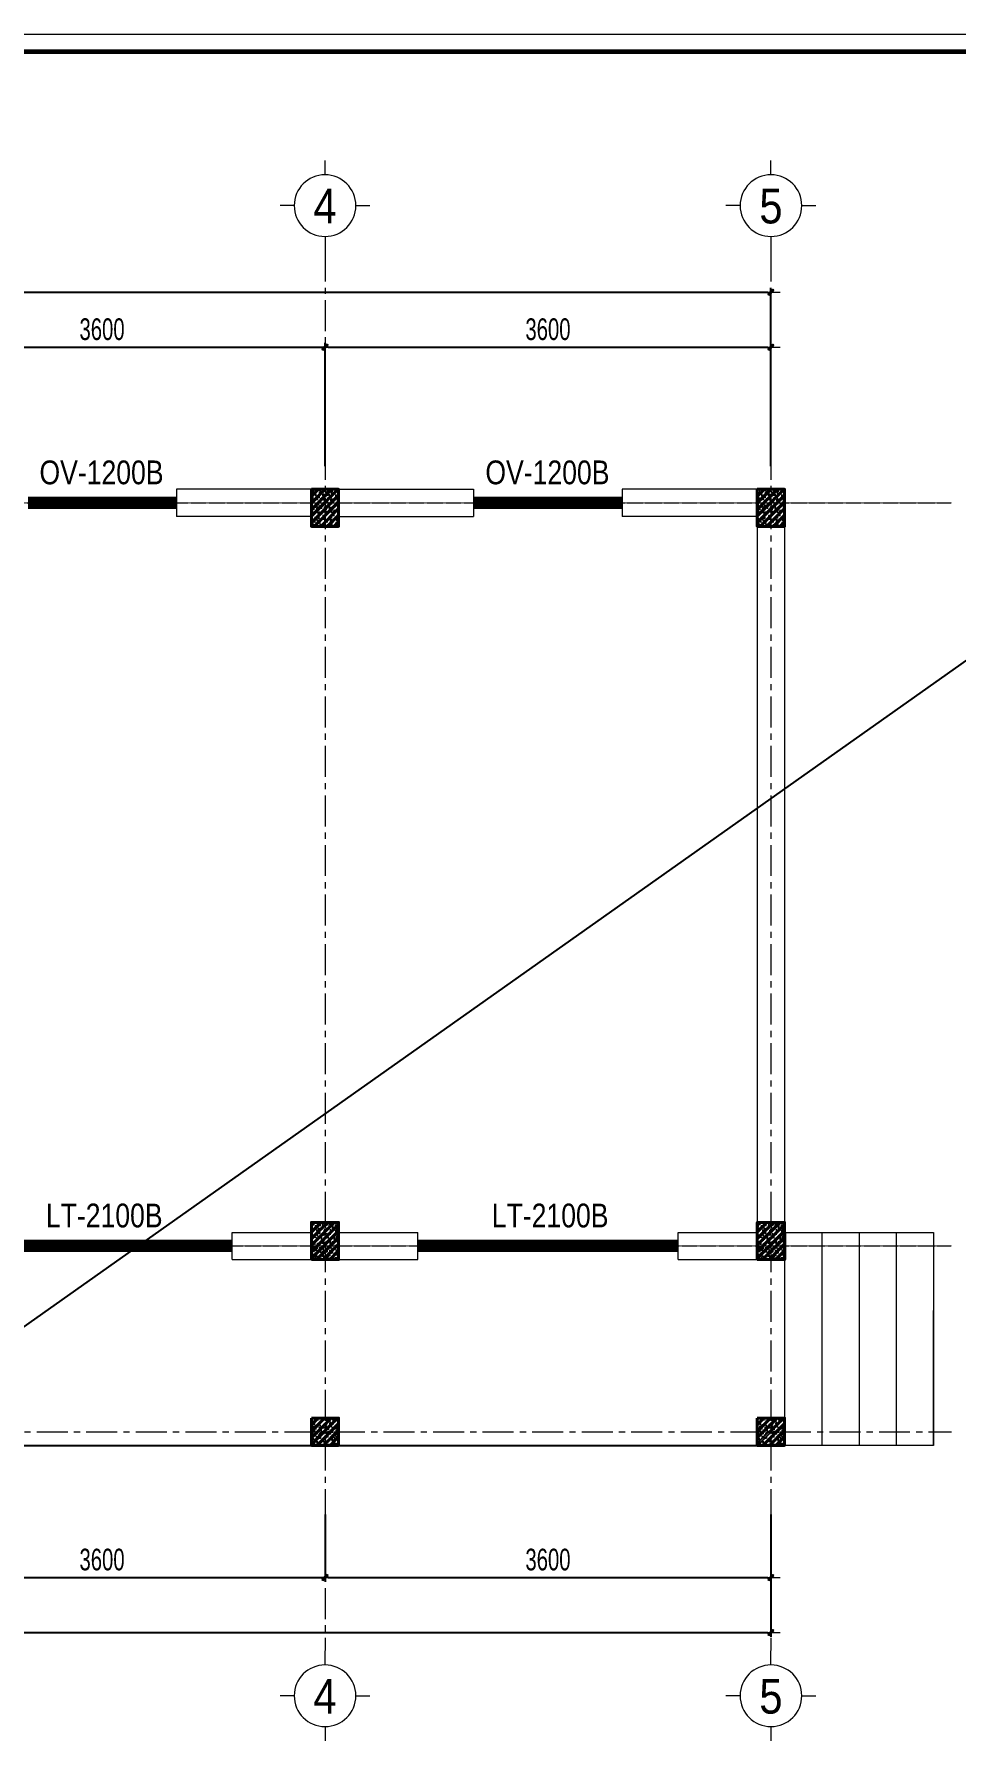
# Model space of a CAD drawing. Header units: millimetres. Extents: x -295047 to 263296, y -724756 to -308748.
# Drawn here: x 47022 to 54461, y -358425 to -344605 of the extents above; entities that cross this region are included whole.
import ezdxf
from ezdxf.enums import TextEntityAlignment as Align

# ---------------------------------------------------------------- set-up
doc = ezdxf.new("R2010")
doc.units = ezdxf.units.MM
doc.header["$MEASUREMENT"] = 0
doc.header["$PDMODE"] = 32
doc.linetypes.add('CENTER', pattern=[2, 1.25, -0.25, 0.25, -0.25])
doc.linetypes.add('CENTERX2', pattern=[4, 2.5, -0.5, 0.5, -0.5])
doc.layers.get('Defpoints').update_dxf_attribs({"color": 1})
doc.layers.add('KCS_LANH_TO', color=3, linetype='Continuous')
doc.layers.add('KCS_Plotter', color=11, linetype='Continuous', plot=False)
for name, color, linetype, lineweight in [('Khungten_LCDI', 7, 'Continuous', 5), ('LC Dim', 8, 'Continuous', 18), ('LC ISO', 153, 'Continuous', 13), ('LC Net dam2', 6, 'Continuous', 40), ('LC Net manh', 219, 'Continuous', 5), ('LC Net thay', 7, 'Continuous', 25), ('LC Text1', 3, 'Continuous', 20), ('TRUC', 8, 'CENTER', 5)]:
    doc.layers.add(name, color=color, linetype=linetype, lineweight=lineweight)
doc.styles.add('HOATBIF', font='hoatbif.shx', dxfattribs={"width": 0.7})
doc.styles.add('Khungten', font='VHAVAN.TTF', dxfattribs={"width": 0.9, "height": 5000})
doc.styles.add('LC 1', font='VHAVANB.TTF')
doc.styles.add('T2', font='VHARIAL.TTF', dxfattribs={"width": 0.8})
doc.styles.add('Title', font='VHBLACK.TTF', dxfattribs={"width": 0.8})
doc.dimstyles.new('1-125', dxfattribs={"dimscale": 120, "dimtxt": 2.5, "dimasz": 0.35, "dimexe": 0.5, "dimexo": 1, "dimgap": 0.8, "dimtad": 1, "dimdec": 0, "dimzin": 0, "dimdsep": 46, "dimtxsty": 'HOATBIF', "dimblk1": 'DOT', "dimblk2": 'DOT', "dimsah": 1, "dimcen": -1, "dimdle": 1, "dimclrd": 256, "dimclre": 256, "dimclrt": 4, "dimadec": 3, "dimazin": 2, "dimtfac": 0.333333, "dimtdec": 0, "dimtix": 1, "dimtmove": 2, "dimatfit": 3, "dimldrblk": 'DOT', "dimfxl": 1, "dimtvp": 0.833333, "dimtolj": 1, "dimtzin": 0, "dimarcsym": 0})
pattern_1 = [(50, (-11760.995, -295291.643), (71.72602, -6.275213), [7.5, -82.5]), (355, (-11760.995, -295291.64), (-13.875133, 75.219213), [6, -66]), (100.45144, (-11755.02, -295292.166), (57.850885, 68.944), [6.37402, -70.11421]), (46.1842, (-11760.995, -295271.64), (106.72413, -16.55193), [11.25, -123.75]), (96.63564, (-11752.1, -295273.02), (93.4662, 97.41186), [9.56103, -105.17138]), (351.18416, (-11761, -295271.64), (93.4662, 97.41186), [9, -99]), (21, (-11750.995, -295276.643), (59.690705, -40.26189), [7.5, -82.5]), (326, (-11750.995, -295276.64), (24.331533, 72.515005), [6, -66]), (71.451445, (-11746.02, -295280), (84.02224, 32.253115), [6.37402, -70.11421]), (37.5, (-11760.995, -295291.643), (1.2159855, 33.2893854), [0, -65.2, 0, -67, 0, -66.25]), (7.5, (-11760.995, -295291.643), (26.306954, 39.441171), [0, -38.2, 0, -63.7, 0, -25.25]), (327.5, (-11783.295, -295291.643), (53.382244, -2.255487), [0, -25, 0, -78, 0, -103.5]), (317.5, (-11793.295, -295291.643), (58.318617, 10.010498), [0, -32.5, 0, -51.8, 0, -73.5])]
pattern_2 = [(50, (-8160.995, -295291.643), (71.72602, -6.275213), [7.5, -82.5]), (355, (-8160.995, -295291.64), (-13.875133, 75.219213), [6, -66]), (100.45144, (-8155.02, -295292.166), (57.850885, 68.944), [6.37402, -70.11421]), (46.1842, (-8160.995, -295271.64), (106.72413, -16.55193), [11.25, -123.75]), (96.63564, (-8152.1, -295273.02), (93.4662, 97.41186), [9.56103, -105.17138]), (351.18416, (-8161, -295271.64), (93.4662, 97.41186), [9, -99]), (21, (-8150.995, -295276.643), (59.690705, -40.26189), [7.5, -82.5]), (326, (-8150.995, -295276.64), (24.331533, 72.515005), [6, -66]), (71.451445, (-8146.02, -295280), (84.02224, 32.253115), [6.37402, -70.11421]), (37.5, (-8160.995, -295291.643), (1.2159855, 33.2893854), [0, -65.2, 0, -67, 0, -66.25]), (7.5, (-8160.995, -295291.643), (26.306954, 39.441171), [0, -38.2, 0, -63.7, 0, -25.25]), (327.5, (-8183.295, -295291.643), (53.382244, -2.255487), [0, -25, 0, -78, 0, -103.5]), (317.5, (-8193.295, -295291.643), (58.318617, 10.010498), [0, -32.5, 0, -51.8, 0, -73.5])]
pattern_3 = [(45, (-13319.39, -293968.498), (-26.516504, 26.516504), []), (45, (-13301.714, -293968.498), (-26.516504, 26.516504), [])]
pattern_4 = [(45, (-9719.39, -293968.498), (-26.516504, 26.516504), []), (45, (-9701.714, -293968.498), (-26.516504, 26.516504), [])]

# ---------------------------------------------------------------- blocks, each defined once
blk = doc.blocks.new('DOT')
at = {"layer": 'LC Dim'}
blk.add_line((-3, 0), (3, 0), dxfattribs=at)
at = {"layer": 'LC Dim', "color": 4}
blk.add_line((-1, -1), (1, 1), dxfattribs=at)
blk.add_lwpolyline([(0.5, 1), (-1, -0.5), (-0.5, -1), (1, 0.5)], close=True, dxfattribs=at)
blk = doc.blocks.new('*D945')
at = {"layer": 'Defpoints', "color": 0, "ltscale": 2, "transparency": 16777216}
for p in [(45769, -356486), (49369, -356486), (49369, -357066)]:
    blk.add_point(p, dxfattribs=at)
at = {"layer": 'LC Dim', "lineweight": -2, "ltscale": 2, "transparency": 16777216}
for p, q in [((45769, -356556), (45769, -357101)), ((49369, -356556), (49369, -357101)), ((45794, -357066), (49345, -357066))]:
    blk.add_line(p, q, dxfattribs=at)
at = {"layer": 'LC Dim', "lineweight": -2, "ltscale": 2, "transparency": 16777216, "xscale": 24.5, "yscale": 24.5, "zscale": 24.5, "rotation": 180}
blk.add_blockref('DOT', (45769, -357066), dxfattribs=at)
at = {"layer": 'LC Dim', "lineweight": -2, "ltscale": 2, "transparency": 16777216, "xscale": 24.5, "yscale": 24.5, "zscale": 24.5}
blk.add_blockref('DOT', (49369, -357066), dxfattribs=at)
at = {"layer": 'LC Dim', "color": 4, "ltscale": 2, "transparency": 16777216, "insert": (47569, -356922), "char_height": 175, "attachment_point": 5, "style": 'HOATBIF'}
blk.add_mtext('\\A1;3600', dxfattribs=at)
blk = doc.blocks.new('_Dot')
at = {"color": 0, "linetype": 'ByBlock', "lineweight": -2}
blk.add_line((-0.5, 0), (-1, 0), dxfattribs=at)
at = {"color": 0, "linetype": 'ByBlock', "const_width": 0.5}
blk.add_lwpolyline([(-0.25, 0, 1), (0.25, 0, 1)], format="xyb", close=True, dxfattribs=at)
blk = doc.blocks.new('*D946')
at = {"layer": 'Defpoints', "color": 0, "ltscale": 2, "transparency": 16777216}
for p in [(49369, -356486), (52969, -356486), (52969, -357066)]:
    blk.add_point(p, dxfattribs=at)
at = {"layer": 'LC Dim', "lineweight": -2, "ltscale": 2, "transparency": 16777216}
for p, q in [((49369, -356556), (49369, -357101)), ((52969, -356556), (52969, -357101)), ((49394, -357066), (52945, -357066))]:
    blk.add_line(p, q, dxfattribs=at)
at = {"layer": 'LC Dim', "lineweight": -2, "ltscale": 2, "transparency": 16777216, "xscale": 24.5, "yscale": 24.5, "zscale": 24.5, "rotation": 180}
blk.add_blockref('DOT', (49369, -357066), dxfattribs=at)
at = {"layer": 'LC Dim', "lineweight": -2, "ltscale": 2, "transparency": 16777216, "xscale": 24.5, "yscale": 24.5, "zscale": 24.5}
blk.add_blockref('DOT', (52969, -357066), dxfattribs=at)
at = {"layer": 'LC Dim', "color": 4, "ltscale": 2, "transparency": 16777216, "insert": (51169, -356922), "char_height": 175, "attachment_point": 5, "style": 'HOATBIF'}
blk.add_mtext('\\A1;3600', dxfattribs=at)
blk = doc.blocks.new('*D947')
at = {"layer": 'Defpoints', "color": 0, "ltscale": 2, "transparency": 16777216}
for p in [(38569, -356486), (52969, -356486), (52969, -357510)]:
    blk.add_point(p, dxfattribs=at)
at = {"layer": 'LC Dim', "lineweight": -2, "ltscale": 2, "transparency": 16777216}
for p, q in [((38569, -356556), (38569, -357545)), ((52969, -356556), (52969, -357545)), ((38594, -357510), (52945, -357510))]:
    blk.add_line(p, q, dxfattribs=at)
at = {"layer": 'LC Dim', "lineweight": -2, "ltscale": 2, "transparency": 16777216, "xscale": 24.5, "yscale": 24.5, "zscale": 24.5, "rotation": 180}
blk.add_blockref('DOT', (38569, -357510), dxfattribs=at)
at = {"layer": 'LC Dim', "lineweight": -2, "ltscale": 2, "transparency": 16777216, "xscale": 24.5, "yscale": 24.5, "zscale": 24.5}
blk.add_blockref('DOT', (52969, -357510), dxfattribs=at)
at = {"layer": 'LC Dim', "color": 4, "ltscale": 2, "transparency": 16777216, "insert": (45769, -357366), "char_height": 175, "attachment_point": 5, "style": 'HOATBIF'}
blk.add_mtext('\\A1;14400', dxfattribs=at)
blk = doc.blocks.new('*D953')
at = {"layer": 'Defpoints', "color": 0, "ltscale": 2, "transparency": 16777216}
for p in [(49369, -347132), (45769, -348163), (49369, -348163)]:
    blk.add_point(p, dxfattribs=at)
at = {"layer": 'LC Dim', "lineweight": -2, "ltscale": 2, "transparency": 16777216}
for p, q in [((45769, -348093), (45769, -347097)), ((45794, -347132), (49345, -347132)), ((49369, -348093), (49369, -347097))]:
    blk.add_line(p, q, dxfattribs=at)
at = {"layer": 'LC Dim', "lineweight": -2, "ltscale": 2, "transparency": 16777216, "xscale": 24.5, "yscale": 24.5, "zscale": 24.5, "rotation": 180}
blk.add_blockref('DOT', (45769, -347132), dxfattribs=at)
at = {"layer": 'LC Dim', "lineweight": -2, "ltscale": 2, "transparency": 16777216, "xscale": 24.5, "yscale": 24.5, "zscale": 24.5}
blk.add_blockref('DOT', (49369, -347132), dxfattribs=at)
at = {"layer": 'LC Dim', "color": 4, "ltscale": 2, "transparency": 16777216, "insert": (47569, -346988), "char_height": 175, "attachment_point": 5, "style": 'HOATBIF'}
blk.add_mtext('\\A1;3600', dxfattribs=at)
blk = doc.blocks.new('*D954')
at = {"layer": 'Defpoints', "color": 0, "ltscale": 2, "transparency": 16777216}
for p in [(52969, -347132), (49369, -348163), (52969, -348163)]:
    blk.add_point(p, dxfattribs=at)
at = {"layer": 'LC Dim', "lineweight": -2, "ltscale": 2, "transparency": 16777216}
for p, q in [((49369, -348093), (49369, -347097)), ((49394, -347132), (52945, -347132)), ((52969, -348093), (52969, -347097))]:
    blk.add_line(p, q, dxfattribs=at)
at = {"layer": 'LC Dim', "lineweight": -2, "ltscale": 2, "transparency": 16777216, "xscale": 24.5, "yscale": 24.5, "zscale": 24.5, "rotation": 180}
blk.add_blockref('DOT', (49369, -347132), dxfattribs=at)
at = {"layer": 'LC Dim', "lineweight": -2, "ltscale": 2, "transparency": 16777216, "xscale": 24.5, "yscale": 24.5, "zscale": 24.5}
blk.add_blockref('DOT', (52969, -347132), dxfattribs=at)
at = {"layer": 'LC Dim', "color": 4, "ltscale": 2, "transparency": 16777216, "insert": (51169, -346988), "char_height": 175, "attachment_point": 5, "style": 'HOATBIF'}
blk.add_mtext('\\A1;3600', dxfattribs=at)
blk = doc.blocks.new('*D955')
at = {"layer": 'Defpoints', "color": 0, "ltscale": 2, "transparency": 16777216}
for p in [(52969, -346688), (38569, -348163), (52969, -348163)]:
    blk.add_point(p, dxfattribs=at)
at = {"layer": 'LC Dim', "lineweight": -2, "ltscale": 2, "transparency": 16777216}
for p, q in [((38569, -348093), (38569, -346653)), ((38594, -346688), (52945, -346688)), ((52969, -348093), (52969, -346653))]:
    blk.add_line(p, q, dxfattribs=at)
at = {"layer": 'LC Dim', "lineweight": -2, "ltscale": 2, "transparency": 16777216, "xscale": 24.5, "yscale": 24.5, "zscale": 24.5, "rotation": 180}
blk.add_blockref('DOT', (38569, -346688), dxfattribs=at)
at = {"layer": 'LC Dim', "lineweight": -2, "ltscale": 2, "transparency": 16777216, "xscale": 24.5, "yscale": 24.5, "zscale": 24.5}
blk.add_blockref('DOT', (52969, -346688), dxfattribs=at)
at = {"layer": 'LC Dim', "color": 4, "ltscale": 2, "transparency": 16777216, "insert": (45769, -346544), "char_height": 175, "attachment_point": 5, "style": 'HOATBIF'}
blk.add_mtext('\\A1;14400', dxfattribs=at)
blk = doc.blocks.new('TTRUC')
at = {"layer": 'LC ISO'}
for p, q in [((0, 6.95), (0, 10.13)), ((-6.95, 0), (-10.13, 0)), ((6.95, 0), (10.13, 0)), ((0, -6.95), (0, -10.13))]:
    blk.add_line(p, q, dxfattribs=at)
at = {"layer": 'LC Net manh'}
blk.add_circle((0, 0), 6.95, dxfattribs=at)
blk = doc.blocks.new('lcdi KC')
at = {"layer": 'Defpoints', "lineweight": 0}
blk.add_lwpolyline([(-1200, -14850), (-1200, 14850), (40800, 14850), (40800, -14850)], close=True, dxfattribs=at)
at = {"layer": 'Khungten_LCDI', "color": 5, "lineweight": 60}
blk.add_lwpolyline([(0, -14650), (0, 14650), (40600, 14650), (40600, -14650)], close=True, dxfattribs=at)
at = {"color": 7, "style": 'Khungten', "width": 0.8}
for tag, p in [('REVISION', (39499, -10746)), ('NGAYHT', (39546, -11609))]:
    blk.add_attdef(tag, text='', height=200, dxfattribs=at).set_placement(p, align=Align.CENTER)
at = {"layer": 'LC Text1', "style": 'Title', "width": 1.485915}
for tag, p, p2 in [('TENBANVE1', (36913, -8886), (40339, -8886)), ('TENBANVE2', (36913, -9562), (40339, -9562))]:
    blk.add_attdef(tag, text='', height=250, dxfattribs=at).set_placement(p, p2, align=Align.FIT)
at = {"layer": 'LC Text1', "style": 'Title', "width": 0.7}
blk.add_attdef('SOBANVE', text='', height=250, dxfattribs=at).set_placement((39562, -13896), align=Align.CENTER)

msp = doc.modelspace()

# ---------------------------------------------------------------- hatches: boundary and pattern name
h = msp.add_hatch()
h.set_pattern_fill('ANSI32', color=8, scale=100)
h.set_pattern_definition(pattern_3)
h.paths.add_polyline_path([(49259.1, -348279), (49479.1, -348279), (49479.1, -348579), (49259.1, -348579)])
h = msp.add_hatch()
h.set_pattern_fill('AR-CONC', color=8, scale=10)
h.set_pattern_definition([(50, (-13319.39, -293968.5), (71.72602, -6.275213), [7.5, -82.5]), (355, (-13319.39, -293968.5), (-13.875133, 75.219213), [6, -66]), (100.45144, (-13313.414, -293969.02), (57.850885, 68.944), [6.37402, -70.11421]), (46.1842, (-13319.39, -293948.5), (106.72413, -16.55193), [11.25, -123.75]), (96.63564, (-13310.5, -293949.88), (93.4662, 97.41186), [9.56103, -105.17138]), (351.18416, (-13319.39, -293948.5), (93.4662, 97.41186), [9, -99]), (21, (-13309.39, -293953.5), (59.690705, -40.26189), [7.5, -82.5]), (326, (-13309.39, -293953.5), (24.33153, 72.515005), [6, -66]), (71.45144, (-13304.42, -293956.85), (84.02224, 32.253115), [6.37402, -70.11421]), (37.5, (-13319.39, -293968.498), (1.2159855, 33.289385), [0, -65.2, 0, -67, 0, -66.25]), (7.5, (-13319.39, -293968.498), (26.306954, 39.441171), [0, -38.2, 0, -63.7, 0, -25.25]), (327.5, (-13341.69, -293968.498), (53.382244, -2.255487), [0, -25, 0, -78, 0, -103.5]), (317.5, (-13351.69, -293968.5), (58.318617, 10.010498), [0, -32.5, 0, -51.8, 0, -73.5])])
h.paths.add_polyline_path([(49259.1, -348279), (49479.1, -348279), (49479.1, -348579), (49259.1, -348579)])
h = msp.add_hatch()
h.set_pattern_fill('ANSI32', color=8, scale=100)
h.set_pattern_definition(pattern_4)
h.paths.add_polyline_path([(52859.1, -348279), (53079.1, -348279), (53079.1, -348579), (52859.1, -348579)])
h = msp.add_hatch()
h.set_pattern_fill('AR-CONC', color=8, scale=10)
h.set_pattern_definition([(50, (-9719.39, -293968.5), (71.72602, -6.275213), [7.5, -82.5]), (355, (-9719.39, -293968.5), (-13.875133, 75.219213), [6, -66]), (100.45144, (-9713.414, -293969.02), (57.850885, 68.944), [6.37402, -70.11421]), (46.1842, (-9719.39, -293948.5), (106.72413, -16.55193), [11.25, -123.75]), (96.63564, (-9710.5, -293949.88), (93.4662, 97.41186), [9.56103, -105.17138]), (351.18416, (-9719.39, -293948.5), (93.4662, 97.41186), [9, -99]), (21, (-9709.39, -293953.5), (59.690705, -40.26189), [7.5, -82.5]), (326, (-9709.39, -293953.5), (24.33153, 72.515005), [6, -66]), (71.45144, (-9704.42, -293956.85), (84.02224, 32.253115), [6.37402, -70.11421]), (37.5, (-9719.39, -293968.498), (1.2159855, 33.289385), [0, -65.2, 0, -67, 0, -66.25]), (7.5, (-9719.39, -293968.498), (26.306954, 39.441171), [0, -38.2, 0, -63.7, 0, -25.25]), (327.5, (-9741.69, -293968.498), (53.382244, -2.255487), [0, -25, 0, -78, 0, -103.5]), (317.5, (-9751.69, -293968.5), (58.318617, 10.010498), [0, -32.5, 0, -51.8, 0, -73.5])])
h.paths.add_polyline_path([(52859.1, -348279), (53079.1, -348279), (53079.1, -348579), (52859.1, -348579)])
h = msp.add_hatch()
h.set_pattern_fill('ANSI32', color=8, scale=100)
h.set_pattern_definition(pattern_3)
h.paths.add_polyline_path([(49259.1, -354499), (49479.1, -354499), (49479.1, -354199), (49259.1, -354199)])
h = msp.add_hatch()
h.set_pattern_fill('AR-CONC', color=8, scale=10)
h.set_pattern_definition([(50, (-13319.39, -293968.5), (71.72602, -6.275213), [7.5, -82.5]), (355, (-13319.39, -293968.5), (-13.875133, 75.219213), [6, -66]), (100.45144, (-13313.414, -293969.02), (57.850885, 68.944), [6.37402, -70.11421]), (46.1842, (-13319.39, -293948.5), (106.72413, -16.55193), [11.25, -123.75]), (96.63564, (-13310.5, -293949.88), (93.4662, 97.41186), [9.56103, -105.17138]), (351.18416, (-13319.39, -293948.5), (93.4662, 97.41186), [9, -99]), (21, (-13309.39, -293953.5), (59.690705, -40.26189), [7.5, -82.5]), (326, (-13309.39, -293953.5), (24.331533, 72.515005), [6, -66]), (71.451445, (-13304.42, -293956.85), (84.02224, 32.253115), [6.37402, -70.11421]), (37.5, (-13319.39, -293968.498), (1.2159855, 33.2893854), [0, -65.2, 0, -67, 0, -66.25]), (7.5, (-13319.39, -293968.498), (26.306954, 39.441171), [0, -38.2, 0, -63.7, 0, -25.25]), (327.5, (-13341.69, -293968.498), (53.382244, -2.255487), [0, -25, 0, -78, 0, -103.5]), (317.5, (-13351.69, -293968.5), (58.318617, 10.010498), [0, -32.5, 0, -51.8, 0, -73.5])])
h.paths.add_polyline_path([(49259.1, -354499), (49479.1, -354499), (49479.1, -354199), (49259.1, -354199)])
h = msp.add_hatch()
h.set_pattern_fill('ANSI32', color=8, scale=100)
h.set_pattern_definition(pattern_4)
h.paths.add_polyline_path([(52859.1, -354499), (53079.1, -354499), (53079.1, -354199), (52859.1, -354199)])
h = msp.add_hatch()
h.set_pattern_fill('AR-CONC', color=8, scale=10)
h.set_pattern_definition([(50, (-9719.39, -293968.5), (71.72602, -6.275213), [7.5, -82.5]), (355, (-9719.39, -293968.5), (-13.875133, 75.219213), [6, -66]), (100.45144, (-9713.414, -293969.02), (57.850885, 68.944), [6.37402, -70.11421]), (46.1842, (-9719.39, -293948.5), (106.72413, -16.55193), [11.25, -123.75]), (96.63564, (-9710.5, -293949.88), (93.4662, 97.41186), [9.56103, -105.17138]), (351.18416, (-9719.39, -293948.5), (93.4662, 97.41186), [9, -99]), (21, (-9709.39, -293953.5), (59.690705, -40.26189), [7.5, -82.5]), (326, (-9709.39, -293953.5), (24.331533, 72.515005), [6, -66]), (71.451445, (-9704.42, -293956.85), (84.02224, 32.253115), [6.37402, -70.11421]), (37.5, (-9719.39, -293968.498), (1.2159855, 33.2893854), [0, -65.2, 0, -67, 0, -66.25]), (7.5, (-9719.39, -293968.498), (26.306954, 39.441171), [0, -38.2, 0, -63.7, 0, -25.25]), (327.5, (-9741.69, -293968.498), (53.382244, -2.255487), [0, -25, 0, -78, 0, -103.5]), (317.5, (-9751.69, -293968.5), (58.318617, 10.010498), [0, -32.5, 0, -51.8, 0, -73.5])])
h.paths.add_polyline_path([(52859.1, -354499), (53079.1, -354499), (53079.1, -354199), (52859.1, -354199)])
h = msp.add_hatch()
h.set_pattern_fill('AR-CONC', color=8, scale=10)
h.set_pattern_definition(pattern_1)
h.paths.add_polyline_path([(49259.1, -355779), (49479.1, -355779), (49479.1, -355999), (49259.1, -355999)])
h = msp.add_hatch()
h.set_pattern_fill('AR-CONC', color=8, scale=10)
h.set_pattern_definition(pattern_1)
h.paths.add_polyline_path([(49259.1, -355779), (49479.1, -355779), (49479.1, -355999), (49259.1, -355999)])
h = msp.add_hatch()
h.set_pattern_fill('ANSI32', color=8, scale=100)
h.set_pattern_definition([(45, (-11760.995, -295291.643), (-26.516504, 26.516504), []), (45, (-11743.317, -295291.643), (-26.516504, 26.516504), [])])
h.paths.add_polyline_path([(49259.1, -355779), (49479.1, -355779), (49479.1, -355999), (49259.1, -355999)])
h = msp.add_hatch()
h.set_pattern_fill('AR-CONC', color=8, scale=10)
h.set_pattern_definition(pattern_2)
h.paths.add_polyline_path([(52859.1, -355779), (53079.1, -355779), (53079.1, -355999), (52859.1, -355999)])
h = msp.add_hatch()
h.set_pattern_fill('AR-CONC', color=8, scale=10)
h.set_pattern_definition(pattern_2)
h.paths.add_polyline_path([(52859.1, -355779), (53079.1, -355779), (53079.1, -355999), (52859.1, -355999)])
h = msp.add_hatch()
h.set_pattern_fill('ANSI32', color=8, scale=100)
h.set_pattern_definition([(45, (-8160.995, -295291.643), (-26.516504, 26.516504), []), (45, (-8143.317, -295291.643), (-26.516504, 26.516504), [])])
h.paths.add_polyline_path([(52859.1, -355779), (53079.1, -355779), (53079.1, -355999), (52859.1, -355999)])

# ---------------------------------------------------------------- linework, layer by layer
at = {"layer": 'KCS_LANH_TO', "color": 2, "ltscale": 2, "const_width": 100}
for points in [[(46969.9, -348389), (48169.1, -348389)], [(50569.9, -348389), (51769.1, -348389)], [(46519.9, -354389), (48619, -354389)], [(50119.9, -354389), (52219, -354389)]]:
    msp.add_lwpolyline(points, dxfattribs=at)
at = {"layer": 'KCS_Plotter', "ltscale": 2}
msp.add_line((32295.8, -365395.3), (61695.8, -344605.3), dxfattribs=at)
at = {"layer": 'LC Net dam2'}
msp.add_line((53080.4, -354279), (53080.4, -354499), dxfattribs=at)
for points in [[(49259.1, -348279), (49479.1, -348279), (49479.1, -348579), (49259.1, -348579)], [(52859.1, -348279), (53079.1, -348279), (53079.1, -348579), (52859.1, -348579)], [(49259.1, -354499), (49479.1, -354499), (49479.1, -354199), (49259.1, -354199)], [(52859.1, -354499), (53079.1, -354499), (53079.1, -354199), (52859.1, -354199)], [(49259.1, -355779), (49479.1, -355779), (49479.1, -355999), (49259.1, -355999)], [(52859.1, -355779), (53079.1, -355779), (53079.1, -355999), (52859.1, -355999)]]:
    msp.add_lwpolyline(points, close=True, dxfattribs=at)
at = {"layer": 'LC Net manh'}
for p, q in [((49259.1, -348279), (48169.1, -348279)), ((48169.1, -348279), (48169.1, -348499)), ((49479.1, -348279), (50569.1, -348279)), ((50569.1, -348279), (50569.1, -348499)), ((52859.1, -348279), (51769.1, -348279)), ((51769.1, -348279), (51769.1, -348499)), ((49259.1, -348499), (48169.1, -348499)), ((49479.1, -348499), (50569.1, -348499)), ((52859.1, -348499), (51769.1, -348499)), ((52859.1, -348579), (52859.1, -354199)), ((53079.1, -348579), (53079.1, -354199)), ((48619, -354499), (48619, -354279)), ((48619, -354279), (49259.1, -354279)), ((49479.1, -354279), (50119.1, -354279)), ((50119.1, -354499), (50119.1, -354279)), ((52219, -354499), (52219, -354279)), ((52219, -354279), (52859.1, -354279)), ((53080.4, -354279), (54280.4, -354279)), ((53380.4, -354279), (53380.4, -355999)), ((53680.4, -354279), (53680.4, -355999)), ((53980.4, -354279), (53980.4, -355999)), ((54280.4, -354279), (54280.4, -355999)), ((48619, -354499), (49259.1, -354499)), ((49479.1, -354499), (50119.1, -354499)), ((52219, -354499), (52859.1, -354499)), ((53079.1, -354489), (53079.1, -355999)), ((54280.4, -355999), (54280.4, -354910.3)), ((54280.4, -355999), (53080.4, -355999))]:
    msp.add_line(p, q, dxfattribs=at)
at = {"layer": 'LC Net thay', "ltscale": 200}
msp.add_line((38679.1, -355999), (53080.4, -355999), dxfattribs=at)
at = {"layer": 'TRUC', "ltscale": 200}
for p, q in [((49369.1, -346351.8), (49369.1, -357654.7)), ((52969.1, -346351.8), (52969.1, -357654.7)), ((37041.8, -355889), (54426.2, -355889))]:
    msp.add_line(p, q, dxfattribs=at)
at = {"layer": 'TRUC', "linetype": 'CENTERX2'}
for p, q in [((37041.8, -348389), (54426.2, -348389)), ((37041.8, -354389), (54426.2, -354389))]:
    msp.add_line(p, q, dxfattribs=at)

# ---------------------------------------------------------------- block references
at = {"layer": 'LC ISO', "xscale": -35.81723126799241, "yscale": 35.81723126799241, "zscale": 35.81723126799241}
for p in [(49369.1, -345988.9), (52969.1, -345988.9), (49369.1, -358020.9), (52969.1, -358020.9)]:
    msp.add_blockref('TTRUC', p, dxfattribs=at)
at = {"layer": 'LC Net thay', "xscale": 0.7000000000000064, "yscale": 0.7000000000000064, "zscale": 0.7000000000000064}
msp.add_blockref('lcdi KC', (33135.8, -355000.3), dxfattribs=at)

# ---------------------------------------------------------------- texts
at = {"layer": 'LC Text1', "ltscale": 0.2, "style": 'LC 1', "width": 0.9}
for s, p in [('4', (49369.3, -346217)), ('5', (52969.3, -346217)), ('4', (49369.3, -358249)), ('5', (52969.3, -358249))]:
    msp.add_text(s, height=280.4, dxfattribs=at).set_placement(p, align=Align.BOTTOM_CENTER)
at = {"layer": 'LC Text1', "style": 'T2', "width": 0.8}
for s, p in [('ov-1200B', (47564.7, -348239)), ('ov-1200B', (51164.7, -348239)), ('lt-2100B', (47586.7, -354239)), ('lt-2100B', (51186.7, -354239))]:
    msp.add_text(s, height=192, dxfattribs=at).set_placement(p, align=Align.CENTER)

# ---------------------------------------------------------------- dimensions: what is measured, and where the dimension line sits
at = {"layer": 'LC Dim', "ltscale": 2}
for base, p1, p2, picture, middle in [((52969.1, -346687.7), (38569.1, -348163.4), (52969.1, -348163.4), '*D955', (45769.1, -346544.2)), ((49369.1, -347131.6), (45769.1, -348163.4), (49369.1, -348163.4), '*D953', (47569.1, -346988.1)), ((52969.1, -347131.6), (49369.1, -348163.4), (52969.1, -348163.4), '*D954', (51169.1, -346988.1)), ((52969.1, -357509.6), (38569.1, -356485.5), (52969.1, -356485.5), '*D947', (45769.1, -357366.1)), ((49369.1, -357065.7), (45769.1, -356485.5), (49369.1, -356485.5), '*D945', (47569.1, -356922.2)), ((52969.1, -357065.7), (49369.1, -356485.5), (52969.1, -356485.5), '*D946', (51169.1, -356922.2))]:
    dim = msp.add_linear_dim(base=base, p1=p1, p2=p2, dimstyle='1-125', override={"dimscale": 70}, dxfattribs=at)
    dim.commit()
    dim.dimension.update_dxf_attribs({"geometry": picture, "text_midpoint": middle})

doc.saveas('drawing.dxf')
